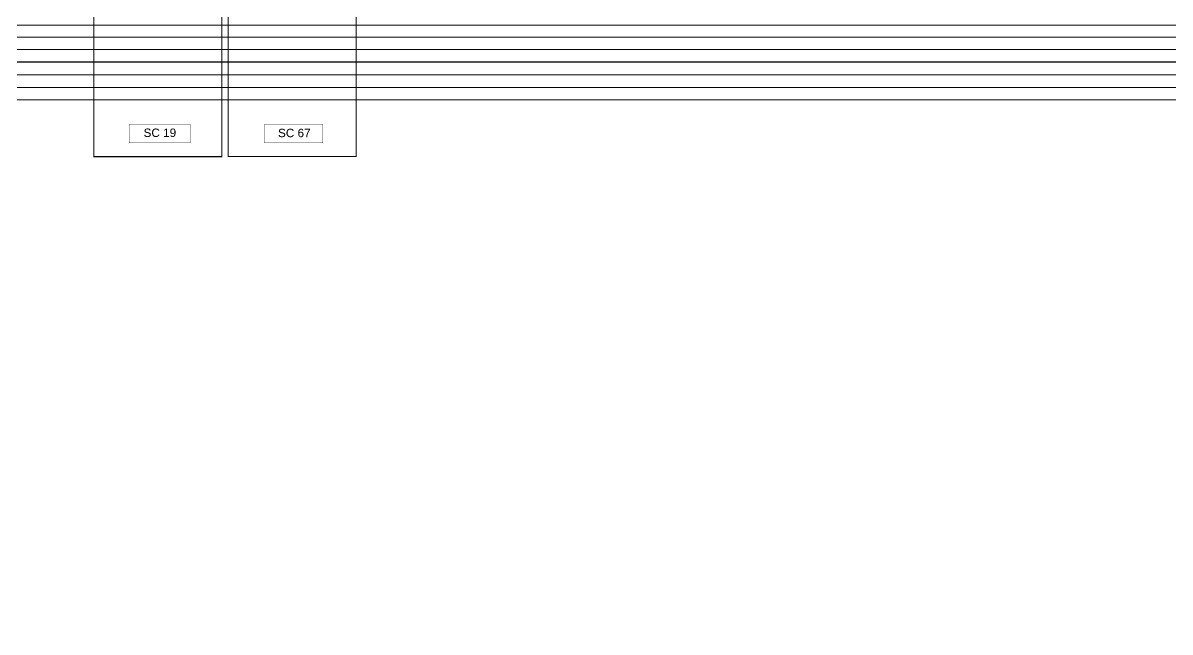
# Model space of a CAD drawing. Header units: millimetres. Extents: x -241534 to -119684, y -43519 to 17569.
# Drawn here: x -168193 to -152136, y -13990 to -5465 of the extents above; entities that cross this region are included whole.
import ezdxf

# ---------------------------------------------------------------- set-up
doc = ezdxf.new("R2010")
doc.units = ezdxf.units.MM
doc.layers.add('TAMPLATE', color=7, linetype='Continuous')
doc.styles.get("Standard").update_dxf_attribs({"font": 'arial.ttf'})

msp = doc.modelspace()

# ---------------------------------------------------------------- linework, layer by layer
for points, const_width in [([(-167200, -4090), (-165408, -4090), (-165408, -7337), (-167200, -7337)], 15), ([(-165321, -4087), (-163529, -4087), (-163529, -7334), (-165321, -7333)], 15), ([(-166708, -6885), (-165848, -6885), (-165848, -7141), (-166708, -7141)], 5), ([(-164816, -6887), (-163996, -6887), (-163996, -7143), (-164816, -7143)], 5)]:
    msp.add_lwpolyline(points, close=True, dxfattribs=dict(const_width=const_width))
at = {"color": 164, "const_width": 15}
msp.add_lwpolyline([(-142533, -5498), (-168329, -5498)], dxfattribs=at)
at = {"color": 30, "true_color": 0xf8991e}
msp.add_lwpolyline([(-167645, -5663, 15, 15, 0), (-205769, -5663, 15, 15, 0), (-205769, -13104, 15, 15, 0), (-212331, -13104, 0, 0, 0)], format="xyseb", dxfattribs=at)
at = {"color": 30, "true_color": 0xf8991e, "const_width": 15}
msp.add_lwpolyline([(-137694, -5663), (-167645, -5663)], dxfattribs=at)
at = {"color": 1}
msp.add_lwpolyline([(-137694, -5836, 15, 15, 0), (-205596, -5836, 15, 15, 0), (-205596, -13276, 15, 15, 0), (-212331, -13276, 0, 0, 0)], format="xyseb", dxfattribs=at)
at = {"color": 85, "true_color": 0x58ba48}
msp.add_lwpolyline([(-137694, -6012, 15, 15, 0), (-205420, -6012, 15, 15, 0), (-205420, -13453, 15, 15, 0), (-212331, -13453, 0, 0, 0)], format="xyseb", dxfattribs=at)
at = {"color": 82}
msp.add_lwpolyline([(-137694, -6193, 15, 15, 0), (-205239, -6193, 15, 15, 0), (-205239, -13634, 15, 15, 0), (-212331, -13634, 0, 0, 0)], format="xyseb", dxfattribs=at)
at = {"color": 32, "true_color": 0xcd6928, "const_width": 15}
msp.add_lwpolyline([(-212331, -13810), (-205063, -13810), (-205063, -6369), (-137694, -6369)], dxfattribs=at)
at = {"color": 22}
msp.add_lwpolyline([(-137694, -6542, 15, 15, 0), (-204890, -6542, 15, 15, 0), (-204890, -13983, 15, 15, 0), (-212331, -13983, 0, 0, 0)], format="xyseb", dxfattribs=at)

# ---------------------------------------------------------------- texts
at = {"layer": 'TAMPLATE'}
for s, p in [('SC 19', (-166505, -7061)), ('SC 67', (-164623, -7064))]:
    msp.add_text(s, height=117.6, dxfattribs=at).set_placement(p)

doc.saveas('drawing.dxf')
